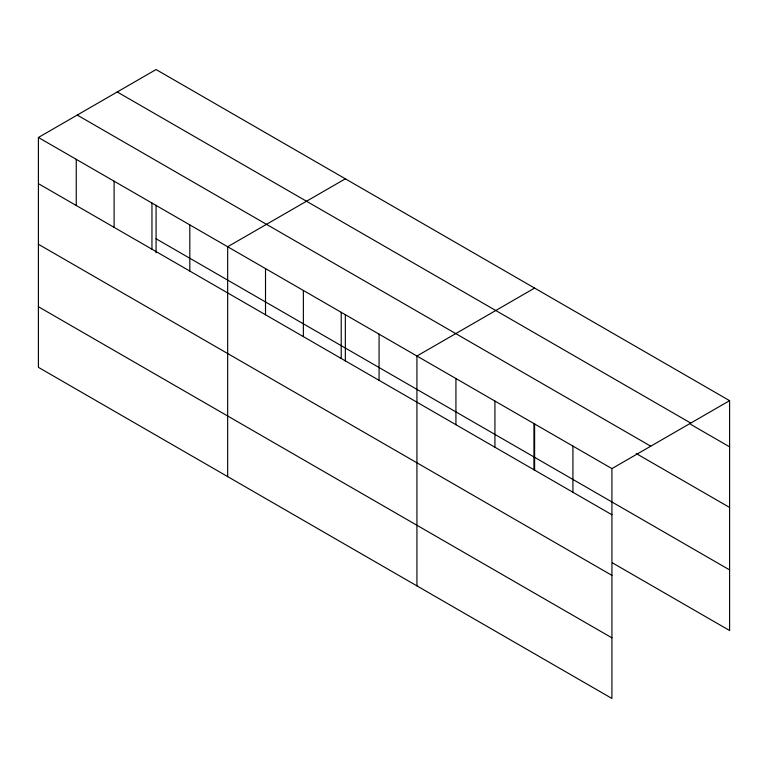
<?xml version="1.0" encoding="UTF-8"?>
<svg xmlns="http://www.w3.org/2000/svg" width="768" height="768" viewBox="0 0 768 768"><rect width="100%" height="100%" fill="white"/><g stroke="black" fill="none" stroke-linecap="round" stroke-linejoin="round"><path stroke-width="1.15" d="M38.4 137.482L611.923 468.605L611.923 698.458L38.4 367.334L38.4 137.482L156.077 69.542L729.6 400.666L729.6 630.518L612.605 562.973M345.341 178.819L227.664 246.749L227.664 476.602M534.605 288.086L416.928 356.026L416.928 585.878M611.923 468.605L729.6 400.666M117.245 91.968L690.768 423.091M690.605 424.32L729.6 446.832M77.232 115.066L650.755 446.189M636.202 453.533L729.6 507.446M156.077 238.781L729.6 569.904M38.4 183.648L611.923 514.771M38.4 244.262L611.923 575.386M38.4 306.72L611.923 637.843M572.928 446.093L572.928 492.25M534.605 423.782L534.605 470.141M533.933 423.571L533.933 469.738M494.928 401.059L494.928 447.226M455.933 378.538L455.933 424.704M379.075 334.166L379.075 380.333M345.341 314.506L345.341 360.874M341.222 312.317L341.222 358.483M303.37 290.458L303.37 336.624M265.517 268.608L265.517 314.774M189.811 224.899L189.811 271.066M156.077 205.238L156.077 252.768M151.958 203.04L151.958 249.206M114.106 181.19L114.106 227.357M76.253 159.331L76.253 205.498"/></g></svg>
